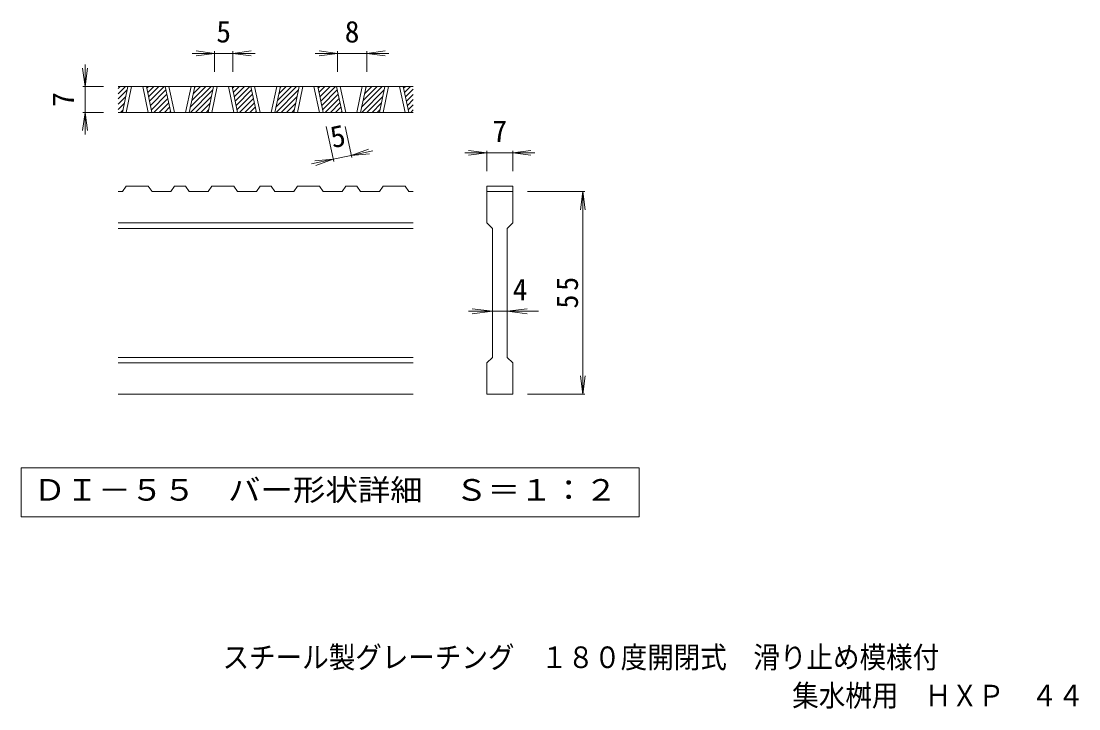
# Model space of a CAD drawing. Units: millimetres on the paper, enlarged 5 times, with parts at other scales. Extents: x -575 to 865, y -688 to 660.
# Drawn here: x -563 to 154, y -688 to -221 of the extents above; entities that cross this region are included whole.
import ezdxf
from ezdxf.enums import TextEntityAlignment as Align

# ---------------------------------------------------------------- set-up
doc = ezdxf.new("R2010")
doc.units = ezdxf.units.MM
doc.header["$LTSCALE"] = 5
doc.layers.add('D-0', color=3, linetype='Continuous', lineweight=9)
doc.layers.add('D-4', color=7, linetype='Continuous', lineweight=9)
doc.layers.add('F-5_F-5ﾚｲﾔ', color=2, linetype='Continuous')
doc.styles.add('ＭＳ ゴシック', font='')
doc.styles.get('ＭＳ ゴシック').set_extended_font_data('MS Gothic')

msp = doc.modelspace()

# ---------------------------------------------------------------- linework, layer by layer
at = {"layer": 'D-0'}
for p, q in [((-296.948, -265.353), (-496.948, -265.353)), ((-496.948, -266.674), (-495.628, -265.353)), ((-496.948, -270.209), (-492.092, -265.353)), ((-494.081, -282.853), (-490.336, -265.353)), ((-491.581, -282.853), (-487.836, -265.353)), ((-480.336, -265.353), (-476.591, -282.853)), ((-477.836, -265.353), (-474.091, -282.853)), ((-477.592, -266.492), (-476.453, -265.353)), ((-476.969, -269.405), (-472.917, -265.353)), ((-476.345, -272.317), (-469.381, -265.353)), ((-475.722, -275.229), (-465.846, -265.353)), ((-461.308, -282.853), (-465.053, -265.353)), ((-458.808, -282.853), (-462.553, -265.353)), ((-447.563, -265.353), (-451.308, -282.853)), ((-445.053, -265.353), (-448.798, -282.853)), ((-448.055, -279.382), (-434.026, -265.353)), ((-447.092, -274.883), (-437.562, -265.353)), ((-446.129, -270.385), (-441.097, -265.353)), ((-445.167, -265.887), (-444.633, -265.353)), ((-436.014, -282.853), (-432.269, -265.353)), ((-433.514, -282.853), (-429.769, -265.353)), ((-422.269, -265.353), (-418.525, -282.853)), ((-419.769, -265.353), (-416.025, -282.853)), ((-419.526, -266.492), (-418.386, -265.353)), ((-418.902, -269.405), (-414.851, -265.353)), ((-418.279, -272.317), (-411.315, -265.353)), ((-417.656, -275.229), (-407.78, -265.353)), ((-403.242, -282.853), (-406.986, -265.353)), ((-400.742, -282.853), (-404.486, -265.353)), ((-389.497, -265.353), (-393.242, -282.853)), ((-386.986, -265.353), (-390.731, -282.853)), ((-389.989, -279.382), (-375.96, -265.353)), ((-389.026, -274.883), (-379.496, -265.353)), ((-388.063, -270.385), (-383.031, -265.353)), ((-387.101, -265.887), (-386.567, -265.353)), ((-377.948, -282.853), (-374.203, -265.353)), ((-375.448, -282.853), (-371.703, -265.353)), ((-364.203, -265.353), (-360.458, -282.853)), ((-361.703, -265.353), (-357.958, -282.853)), ((-361.46, -266.492), (-360.32, -265.353)), ((-360.836, -269.405), (-356.785, -265.353)), ((-360.213, -272.317), (-353.249, -265.353)), ((-359.59, -275.229), (-349.714, -265.353)), ((-345.175, -282.853), (-348.92, -265.353)), ((-342.675, -282.853), (-346.42, -265.353)), ((-331.43, -265.353), (-335.175, -282.853)), ((-328.92, -265.353), (-332.665, -282.853)), ((-331.923, -279.382), (-317.894, -265.353)), ((-330.96, -274.883), (-321.43, -265.353)), ((-329.997, -270.385), (-324.965, -265.353)), ((-329.035, -265.887), (-328.501, -265.353)), ((-319.882, -282.853), (-316.137, -265.353)), ((-317.382, -282.853), (-313.637, -265.353)), ((-306.137, -265.353), (-302.392, -282.853)), ((-303.637, -265.353), (-299.892, -282.853)), ((-303.394, -266.492), (-302.254, -265.353)), ((-302.77, -269.405), (-298.719, -265.353)), ((-496.948, -273.745), (-490.82, -267.616)), ((-496.948, -277.28), (-491.782, -272.115)), ((-475.099, -278.142), (-464.569, -267.612)), ((-474.476, -281.054), (-463.946, -270.524)), ((-447.991, -282.853), (-432.754, -267.616)), ((-444.455, -282.853), (-433.716, -272.115)), ((-417.033, -278.142), (-406.503, -267.612)), ((-416.41, -281.054), (-405.88, -270.524)), ((-389.925, -282.853), (-374.688, -267.616)), ((-386.389, -282.853), (-375.65, -272.115)), ((-358.967, -278.142), (-348.437, -267.612)), ((-358.344, -281.054), (-347.814, -270.524)), ((-331.859, -282.853), (-316.622, -267.616)), ((-328.323, -282.853), (-317.584, -272.115)), ((-302.147, -272.317), (-296.948, -267.118)), ((-301.524, -275.229), (-296.948, -270.653)), ((-496.948, -280.816), (-492.745, -276.613)), ((-472.739, -282.853), (-463.323, -273.437)), ((-469.204, -282.853), (-462.699, -276.349)), ((-465.668, -282.853), (-462.076, -279.261)), ((-440.92, -282.853), (-434.679, -276.613)), ((-414.673, -282.853), (-405.257, -273.437)), ((-411.138, -282.853), (-404.633, -276.349)), ((-407.602, -282.853), (-404.01, -279.261)), ((-382.854, -282.853), (-376.613, -276.613)), ((-356.607, -282.853), (-347.191, -273.437)), ((-353.072, -282.853), (-346.567, -276.349)), ((-349.536, -282.853), (-345.944, -279.261)), ((-324.788, -282.853), (-318.547, -276.613)), ((-300.901, -278.142), (-296.948, -274.189)), ((-300.278, -281.054), (-296.948, -277.724)), ((-296.948, -282.853), (-496.948, -282.853)), ((-495.45, -282.853), (-493.708, -281.111)), ((-462.133, -282.853), (-461.453, -282.173)), ((-437.384, -282.853), (-435.642, -281.111)), ((-404.067, -282.853), (-403.387, -282.173)), ((-379.318, -282.853), (-377.576, -281.111)), ((-346.001, -282.853), (-345.321, -282.173)), ((-321.252, -282.853), (-319.51, -281.111)), ((-298.541, -282.853), (-296.948, -281.26)), ((-494.037, -336.603), (-496.948, -336.603)), ((-494.037, -336.603), (-491.537, -332.853)), ((-476.547, -332.853), (-491.537, -332.853)), ((-476.547, -332.853), (-474.047, -336.603)), ((-461.264, -336.603), (-474.047, -336.603)), ((-461.264, -336.603), (-458.764, -332.853)), ((-451.264, -332.853), (-458.764, -332.853)), ((-451.264, -332.853), (-448.754, -336.603)), ((-435.971, -336.603), (-448.754, -336.603)), ((-435.971, -336.603), (-433.471, -332.853)), ((-418.481, -332.853), (-433.471, -332.853)), ((-418.481, -332.853), (-415.981, -336.603)), ((-403.198, -336.603), (-415.981, -336.603)), ((-403.198, -336.603), (-400.698, -332.853)), ((-393.198, -332.853), (-400.698, -332.853)), ((-393.198, -332.853), (-390.688, -336.603)), ((-377.905, -336.603), (-390.688, -336.603)), ((-377.905, -336.603), (-375.405, -332.853)), ((-360.415, -332.853), (-375.405, -332.853)), ((-360.415, -332.853), (-357.915, -336.603)), ((-345.132, -336.603), (-357.915, -336.603)), ((-345.132, -336.603), (-342.632, -332.853)), ((-335.132, -332.853), (-342.632, -332.853)), ((-335.132, -332.853), (-332.622, -336.603)), ((-319.839, -336.603), (-332.622, -336.603)), ((-319.839, -336.603), (-317.339, -332.853)), ((-302.349, -332.853), (-317.339, -332.853)), ((-302.349, -332.853), (-299.849, -336.603)), ((-296.948, -336.603), (-299.849, -336.603)), ((-246.948, -332.853), (-246.948, -336.603)), ((-246.948, -336.603), (-229.448, -336.603)), ((-246.948, -357.853), (-246.948, -336.603)), ((-229.448, -336.603), (-229.448, -357.853)), ((-296.948, -357.853), (-496.948, -357.853)), ((-246.948, -357.853), (-243.198, -361.603)), ((-233.198, -361.603), (-229.448, -357.853)), ((-296.948, -361.603), (-496.948, -361.603)), ((-243.198, -449.103), (-243.198, -361.603)), ((-233.198, -361.603), (-233.198, -449.103)), ((-296.948, -449.103), (-496.948, -449.103)), ((-246.948, -452.853), (-243.198, -449.103)), ((-233.198, -449.103), (-229.448, -452.853)), ((-296.948, -452.853), (-496.948, -452.853)), ((-246.948, -474.103), (-246.948, -452.853)), ((-229.448, -452.853), (-229.448, -474.103)), ((-296.948, -474.103), (-496.948, -474.103)), ((-229.448, -474.103), (-246.948, -474.103))]:
    msp.add_line(p, q, dxfattribs=at)
msp.add_lwpolyline([(-246.948, -332.853), (-229.448, -332.853), (-229.448, -336.603)], dxfattribs=at)
at = {"layer": 'D-0', "color": 7}
msp.add_lwpolyline([(-562.775, -524.103), (-562.775, -557.329), (-143.621, -557.329), (-143.621, -524.103)], close=True, dxfattribs=at)
at = {"layer": 'D-4'}
for p, q in [((-431.699, -242.853), (-446.699, -242.853)), ((-431.699, -242.853), (-444.092, -241.222)), ((-431.699, -242.853), (-444.092, -244.485)), ((-431.699, -241.353), (-431.699, -255.353)), ((-419.199, -242.853), (-431.699, -242.853)), ((-419.199, -242.853), (-406.806, -241.222)), ((-419.199, -241.353), (-419.199, -255.353)), ((-419.199, -242.853), (-406.806, -244.485)), ((-419.199, -242.853), (-404.199, -242.853)), ((-348.35, -242.853), (-363.35, -242.853)), ((-348.35, -242.853), (-360.743, -241.222)), ((-348.35, -242.853), (-360.743, -244.485)), ((-348.35, -241.353), (-348.35, -255.353)), ((-328.35, -242.853), (-348.35, -242.853)), ((-328.35, -242.853), (-315.956, -241.222)), ((-328.35, -241.353), (-328.35, -255.353)), ((-328.35, -242.853), (-315.956, -244.485)), ((-328.35, -242.853), (-313.35, -242.853)), ((-519.448, -265.353), (-519.448, -250.353)), ((-519.448, -265.353), (-521.08, -252.96)), ((-519.448, -265.353), (-517.816, -252.96)), ((-520.948, -265.353), (-506.948, -265.353)), ((-519.448, -265.353), (-519.448, -282.853)), ((-519.448, -282.853), (-521.08, -295.246)), ((-520.948, -282.853), (-506.948, -282.853)), ((-519.448, -282.853), (-517.816, -295.246)), ((-519.448, -282.853), (-519.448, -297.853)), ((-350.829, -316.171), (-355.888, -292.531)), ((-338.605, -313.555), (-343.105, -292.531)), ((-338.919, -312.088), (-327.142, -307.899)), ((-351.143, -314.704), (-365.81, -317.843)), ((-351.143, -314.704), (-363.603, -315.702)), ((-351.143, -314.704), (-362.92, -318.893)), ((-338.919, -312.088), (-351.143, -314.704)), ((-338.919, -312.088), (-324.251, -308.949)), ((-338.919, -312.088), (-326.459, -311.09)), ((-246.948, -310.353), (-261.948, -310.353)), ((-246.948, -310.353), (-259.341, -308.722)), ((-246.948, -310.353), (-259.341, -311.985)), ((-246.948, -308.853), (-246.948, -322.853)), ((-229.448, -310.353), (-246.948, -310.353)), ((-229.448, -310.353), (-217.055, -308.722)), ((-229.448, -308.853), (-229.448, -322.853)), ((-229.448, -310.353), (-217.055, -311.985)), ((-229.448, -310.353), (-214.448, -310.353)), ((-180.448, -336.603), (-219.448, -336.603)), ((-181.948, -336.603), (-183.58, -348.996)), ((-181.948, -336.603), (-180.317, -348.996)), ((-181.948, -474.103), (-181.948, -336.603)), ((-243.198, -417.853), (-259.448, -417.853)), ((-243.198, -417.853), (-256.841, -416.222)), ((-243.198, -417.853), (-256.841, -419.485)), ((-233.198, -417.853), (-243.198, -417.853)), ((-233.198, -417.853), (-219.555, -416.222)), ((-233.198, -417.853), (-219.555, -419.485)), ((-233.198, -417.853), (-211.948, -417.853)), ((-181.948, -474.103), (-183.58, -461.71)), ((-181.948, -474.103), (-180.317, -461.71)), ((-180.448, -474.103), (-219.448, -474.103))]:
    msp.add_line(p, q, dxfattribs=at)

# ---------------------------------------------------------------- texts
at = {"layer": 'D-0', "color": 2, "style": 'ＭＳ ゴシック', "width": 1.1}
msp.add_text('ＤＩ－５５\u3000バー形状詳細\u3000Ｓ＝１：２', height=14.66, dxfattribs=at).set_placement((-554.448, -550.716), align=Align.BOTTOM_LEFT)
at = {"layer": 'D-4', "color": 2, "style": 'ＭＳ ゴシック'}
for s, p in [('5', (-430.449, -239.853)), ('8', (-343.35, -239.853)), ('7', (-243.198, -307.353)), ('4', (-229.448, -414.853))]:
    msp.add_text(s, height=14.66, dxfattribs=at).set_placement(p, align=Align.BOTTOM_LEFT)
for s, rotation, p in [('7', 90, (-522.448, -279.103)), ('5', 12.079, (-350.548, -311.509))]:
    msp.add_text(s, height=14.66, rotation=rotation, dxfattribs=at).set_placement(p, align=Align.BOTTOM_LEFT)
at = {"layer": 'D-4', "color": 2, "insert": (-184.948, -415.978), "char_height": 14.66, "attachment_point": 7, "rotation": 90, "style": 'ＭＳ ゴシック'}
msp.add_mtext('\\T1.27;\\W0.95;55', dxfattribs=at)
at = {"layer": 'F-5_F-5ﾚｲﾔ', "style": 'ＭＳ ゴシック', "width": 0.9}
for s, p in [('スチール製グレーチング\u3000１８０度開閉式\u3000滑り止め模様付', (-426.188, -664.293)), ('集水桝用\u3000ＨＸＰ\u3000４４５５', (-39.905, -690.26))]:
    msp.add_text(s, height=14.66, dxfattribs=at).set_placement(p, align=Align.BOTTOM_LEFT)

doc.saveas('drawing.dxf')
